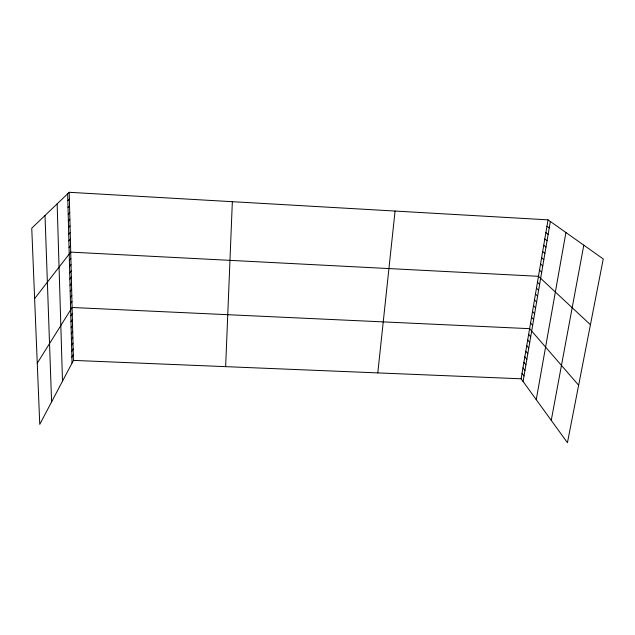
<?xml version="1.0" encoding="UTF-8"?>
<svg xmlns="http://www.w3.org/2000/svg" width="635" height="635" viewBox="0 0 635 635"><rect width="100%" height="100%" fill="white"/><g stroke="black" fill="none" stroke-linecap="round" stroke-linejoin="round"><path stroke-width="0.95" d="M225.647 366.649L232.347 201.684M377.793 372.904L395.065 211.05M548.037 219.853L603.25 258.953L567.436 442.698L521.121 378.793L548.037 219.853L69.207 192.302L31.75 228.187L39.759 424.386L73.438 360.394L69.207 192.302M523.073 381.484L550.331 221.48M536.25 399.661L565.92 232.521M551.251 420.37L583.803 245.181M71.874 357.267L73.287 354.632M71.731 351.441L73.144 348.845M71.58 345.583L73.001 343.027M71.422 339.693L72.85 337.177M71.271 333.78L72.7 331.295M71.12 327.835L72.557 325.39M70.961 321.858L72.406 319.453M70.81 315.849L72.255 313.492M37.259 363.204L72.104 307.491L529.614 328.668L578.636 385.231M70.493 303.744L71.953 301.466M70.342 297.64L71.803 295.41M70.183 291.513L71.644 289.322M70.025 285.345L71.493 283.202M69.866 279.154L71.334 277.05M69.699 272.923L71.183 270.867M69.54 266.668L71.025 264.652M69.382 260.374L70.866 258.397M34.623 298.617L70.707 252.119L538.48 276.304L590.431 324.723M69.048 247.499L70.548 245.618M68.874 240.911L70.382 239.077M68.707 234.283L70.215 232.505M68.532 227.624L70.048 225.893M68.358 220.932L69.882 219.25M68.183 214.201L69.715 212.566M68.008 207.431L69.548 205.843M67.834 200.62L69.374 199.088M73.438 360.394L521.121 378.793M546.949 226.258L549.235 227.933M545.87 232.624L548.14 234.347M544.798 238.966L547.053 240.728M543.735 245.269L545.973 247.078M542.671 251.539L544.894 253.389M541.615 257.778L543.83 259.675M540.56 263.985L542.758 265.922M539.52 270.161L541.703 272.137M537.472 282.234L539.631 284.297M536.472 288.139L538.615 290.243M535.48 294.013L537.607 296.156M534.487 299.863L536.607 302.046M533.503 305.673L535.607 307.896M532.519 311.467L534.614 313.73M531.551 317.23L533.63 319.524M530.574 322.961L532.646 325.295M528.645 334.343L530.693 336.748M527.693 339.995L529.725 342.44M526.74 345.615L528.757 348.099M525.796 351.211L527.804 353.727M524.851 356.783L526.844 359.331M523.915 362.323L525.899 364.911M522.978 367.84L524.947 370.459M522.049 373.324L524.01 375.983M45.021 215.471L51.586 401.907M57.15 203.851L62.5 381.175M67.659 193.778L72.025 363.069"/></g></svg>
